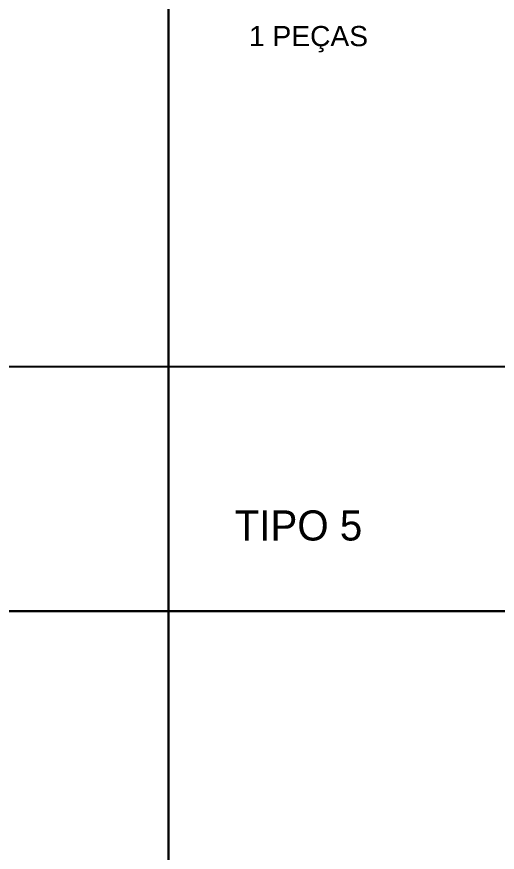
# Model space of a CAD drawing. Extents: x 15230 to 21265, y 3128 to 7338.
# Drawn here: x 18101 to 18444, y 4427 to 5023 of the extents above; entities that cross this region are included whole.
import ezdxf

# ---------------------------------------------------------------- set-up
doc = ezdxf.new("R2010")
doc.units = 0
for name, color, linetype in [('COTA', 241, 'Continuous'), ('TIRAS REESCORAMENTO', 252, 'Continuous'), ('VIGAS', 3, 'Continuous')]:
    doc.layers.add(name, color=color, linetype=linetype)
doc.styles.add('R80-50', font='arial.ttf', dxfattribs={"height": 10})
doc.styles.add('ROMAS860', font='ROMAS860.SHX', dxfattribs={"height": 8.5})

msp = doc.modelspace()

# ---------------------------------------------------------------- linework, layer by layer
at = {"layer": 'TIRAS REESCORAMENTO', "linetype": 'ByBlock'}
for p, q in [((18208.99, 4773.39), (17584.71, 4773.39)), ((18833.27, 4773.39), (18208.99, 4773.39))]:
    msp.add_line(p, q, dxfattribs=at)
at = {"layer": 'VIGAS'}
for points in [[(18208.99, 4598.78), (17584.71, 4598.78), (17584.71, 5563.56), (18208.99, 5563.56)], [(18833.27, 4598.78), (18208.99, 4598.78), (18208.99, 5563.56), (18833.27, 5563.56)], [(18208.99, 3633.99), (17584.71, 3633.99), (17584.71, 4598.78), (18208.99, 4598.78)], [(18833.27, 3633.99), (18208.99, 3633.99), (18208.99, 4598.78), (18833.27, 4598.78)]]:
    msp.add_lwpolyline(points, close=True, dxfattribs=at)

# ---------------------------------------------------------------- texts
at = {"layer": 'COTA', "color": 7, "style": 'ROMAS860'}
msp.add_text('TIPO 5', height=21.505, dxfattribs=at).set_placement((18256.27, 4649.3))
at = {"layer": 'VIGAS', "color": 7, "insert": (18266.52, 5016.68), "char_height": 14.4, "attachment_point": 1, "style": 'R80-50'}
msp.add_mtext_dynamic_manual_height_columns('1 PEÇAS', width=162.221, gutter_width=50, heights=[-18.78], dxfattribs=at)

doc.saveas('drawing.dxf')
